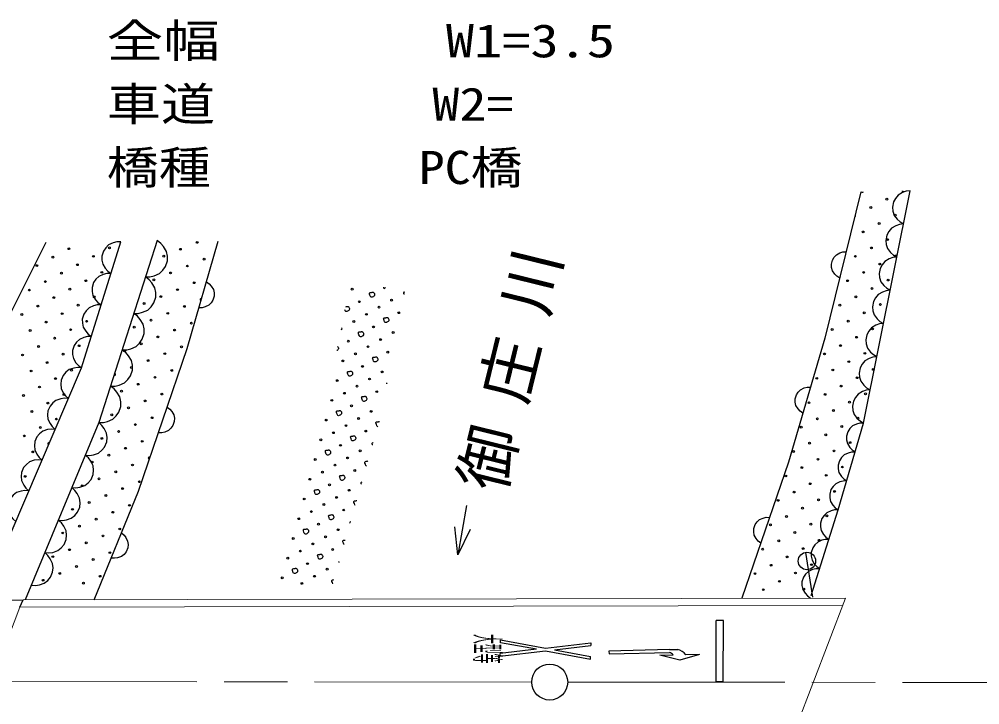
# Model space of a CAD drawing. Units: millimetres, scale not verified. Extents: x 40000 to 680000, y 20000 to 380000.
# Drawn here: x 133582 to 186686, y 278049 to 315918 of the extents above; entities that cross this region are included whole.
import ezdxf
from ezdxf.enums import TextEntityAlignment as Align

# ---------------------------------------------------------------- set-up
doc = ezdxf.new("R2010")
doc.units = ezdxf.units.MM
doc.header["$LTSCALE"] = 1000
doc.linetypes.add('CHAIN', pattern=[18.5, 12, -1.5, 3.5, -1.5])
for name, color, linetype, lineweight in [('M-BGD', 7, 'Continuous', 25), ('M-BMK', 2, 'CHAIN', 13), ('M-STR', 1, 'Continuous', 13)]:
    doc.layers.add(name, color=color, linetype=linetype, lineweight=lineweight)
doc.layers.add('M-STR-HTXT', color=7, linetype='Continuous')
doc.styles.add('ＭＳ ゴシック', font='')
doc.styles.get('ＭＳ ゴシック').set_extended_font_data('MS Gothic')

# ---------------------------------------------------------------- blocks, each defined once
blk = doc.blocks.new('BUHIN1')
at = {"color": 7, "linetype": 'Continuous', "lineweight": 25}
blk.add_circle((0, 0), 995, dxfattribs=at)
blk = doc.blocks.new('BUHIN47')
at = {"color": 7, "linetype": 'Continuous', "lineweight": 25}
blk.add_lwpolyline([(-866, 284), (-866, 63), (-817, -140), (-711, -385), (-554, -552), (-372, -683), (-104, -771), (121, -773), (345, -731), (576, -596), (731, -460), (866, -284)], dxfattribs=at)
blk = doc.blocks.new('BUHIN48')
at = {"color": 7, "linetype": 'Continuous', "lineweight": 25}
blk.add_lwpolyline([(-843, 378), (-867, 155), (-839, -54), (-758, -314), (-618, -498), (-448, -650), (-187, -767), (40, -792), (271, -774), (518, -662), (689, -541), (843, -378)], dxfattribs=at)
blk = doc.blocks.new('BUHIN49')
at = {"color": 7, "linetype": 'Continuous', "lineweight": 25}
blk.add_lwpolyline([(892, -387), (915, -153), (883, 67), (794, 339), (644, 532), (464, 690), (187, 810), (-52, 834), (-294, 812), (-554, 691), (-732, 562), (-892, 387)], dxfattribs=at)
blk = doc.blocks.new('BUHIN50')
at = {"color": 7, "linetype": 'Continuous', "lineweight": 25}
blk.add_lwpolyline([(1000, -338), (1003, -83), (949, 153), (828, 439), (649, 633), (439, 788), (129, 892), (-131, 897), (-392, 851), (-661, 697), (-842, 541), (-1000, 338)], dxfattribs=at)
blk = doc.blocks.new('BUHIN75')
at = {"color": 7, "linetype": 'Continuous', "lineweight": 25}
blk.add_lwpolyline([(-913, 199), (-890, -26), (-820, -228), (-685, -468), (-508, -621), (-309, -736), (-25, -798), (204, -776), (429, -710), (651, -548), (794, -393), (913, -199)], dxfattribs=at)
blk = doc.blocks.new('BUHIN76')
at = {"color": 7, "linetype": 'Continuous', "lineweight": 25}
blk.add_lwpolyline([(-796, 246), (-793, 44), (-746, -141), (-644, -364), (-498, -514), (-330, -631), (-83, -707), (123, -705), (327, -664), (537, -536), (676, -409), (796, -246)], dxfattribs=at)
blk = doc.blocks.new('BUHIN77')
at = {"color": 7, "linetype": 'Continuous', "lineweight": 25}
blk.add_lwpolyline([(-808, 270), (-810, 64), (-765, -126), (-667, -357), (-522, -513), (-352, -637), (-102, -721), (109, -723), (319, -686), (536, -561), (681, -434), (808, -270)], dxfattribs=at)

msp = doc.modelspace()

# ---------------------------------------------------------------- linework, layer by layer
at = {"layer": 'M-BGD'}
for p, q in [((180259, 293613), (182839, 306441)), ((180115, 306389), (178128, 298305)), ((135062, 303579), (129443, 292415)), ((137035, 296658), (139193, 303617)), ((141201, 303692), (137978, 293639)), ((142861, 297724), (144584, 303660)), ((178128, 298305), (176107, 291454)), ((140180, 289842), (142861, 297724)), ((131512, 283783), (137035, 296658)), ((137978, 293639), (133909, 283844)), ((178862, 288812), (180259, 293613)), ((176107, 291454), (173537, 283930)), ((137734, 283852), (140180, 289842)), ((158304, 289050), (157835, 286331)), ((177366, 284085), (178862, 288812)), ((177054, 286465), (177440, 284002)), ((117038, 283400), (133799, 283844)), ((133622, 283443), (133799, 283844)), ((172106, 279327), (172114, 282703)), ((172514, 282702), (172114, 282703)), ((172506, 279326), (172514, 282702)), ((160185, 281479), (160190, 281630)), ((162171, 281117), (160185, 281479)), ((160190, 281630), (162677, 281176)), ((162677, 281176), (165187, 281472)), ((165187, 281472), (165183, 281321)), ((160161, 280730), (162672, 281026)), ((162171, 281117), (160166, 280881)), ((162672, 281026), (165159, 280572)), ((163178, 281085), (165183, 281321)), ((163178, 281085), (165164, 280723)), ((169534, 281095), (166185, 281016)), ((166185, 281016), (166188, 280866)), ((166185, 281016), (166188, 280866)), ((166188, 280866), (169538, 280945)), ((169534, 281095), (169984, 281106)), ((160161, 280730), (160166, 280881)), ((165159, 280572), (165164, 280723)), ((168991, 280782), (169741, 280800)), ((170098, 280509), (168991, 280782)), ((171191, 280835), (170098, 280509)), ((171191, 280835), (170441, 280817)), ((172106, 279327), (172506, 279326))]:
    msp.add_line(p, q, dxfattribs=at)
for points in [[(178943, 301619), (178790, 301718), (178669, 301841), (178543, 302018), (178495, 302200), (178486, 302384), (178542, 302610), (178635, 302768), (178761, 302907), (178956, 303010), (179120, 303062), (179301, 303076)], [(143932, 301412), (144080, 301307), (144196, 301179), (144315, 300997), (144355, 300813), (144356, 300629), (144291, 300406), (144192, 300251), (144059, 300118), (143860, 300023), (143695, 299978), (143513, 299972)], [(151634, 300038), (151669, 300041), (151696, 300047), (151721, 300056), (151748, 300056), (151765, 300053), (151782, 300041), (151794, 300024)], [(151794, 300024), (151807, 300006), (151826, 299977), (151837, 299931), (151836, 299897), (151828, 299870), (151799, 299832), (151766, 299807), (151733, 299790), (151699, 299773), (151667, 299772), (151633, 299781), (151601, 299816), (151588, 299857)], [(151187, 297842), (151198, 297827), (151217, 297798), (151228, 297752), (151227, 297718), (151219, 297690), (151190, 297653), (151157, 297628), (151143, 297620)], [(153910, 295777), (153905, 295791), (153909, 295814), (153919, 295837)], [(176906, 294160), (176757, 294266), (176642, 294394), (176524, 294577), (176485, 294761), (176484, 294945), (176550, 295168), (176650, 295322), (176783, 295455), (176983, 295549), (177149, 295593), (177330, 295599)], [(141762, 294493), (141906, 294381), (142015, 294248), (142126, 294060), (142158, 293875), (142151, 293691), (142076, 293471), (141969, 293321), (141831, 293194), (141628, 293109), (141460, 293071), (141279, 293073)], [(153411, 293411), (153381, 293419), (153348, 293454), (153328, 293522), (153307, 293579), (153296, 293611), (153300, 293634), (153310, 293657), (153331, 293675), (153381, 293676), (153416, 293680), (153443, 293685), (153468, 293695), (153492, 293694)], [(152786, 291236), (152772, 291240), (152740, 291275), (152719, 291343), (152698, 291399), (152688, 291432), (152692, 291455), (152701, 291478), (152723, 291496), (152772, 291497), (152807, 291500), (152835, 291506), (152860, 291515)], [(152162, 289062), (152131, 289096), (152110, 289164), (152089, 289220), (152079, 289253), (152083, 289276), (152093, 289299), (152114, 289317), (152163, 289318), (152199, 289321), (152226, 289327), (152239, 289332)], [(174580, 286982), (174436, 287095), (174327, 287227), (174217, 287415), (174185, 287601), (174192, 287784), (174267, 288004), (174374, 288154), (174512, 288281), (174716, 288366), (174883, 288404), (175065, 288402)], [(158515, 287736), (157835, 286331), (157669, 287882)], [(139241, 287541), (139378, 287421), (139479, 287282), (139578, 287088), (139599, 286901), (139581, 286718), (139493, 286503), (139378, 286359), (139232, 286241), (139024, 286168), (138855, 286140), (138674, 286153)], [(151540, 286897), (151522, 286916), (151502, 286984), (151481, 287041), (151470, 287073), (151474, 287096), (151484, 287119), (151505, 287137), (151555, 287138), (151590, 287142), (151611, 287146)], [(150913, 284737), (150893, 284805), (150872, 284861), (150862, 284894), (150866, 284917), (150875, 284940), (150897, 284958), (150946, 284959), (150981, 284962)]]:
    msp.add_lwpolyline(points, dxfattribs=at)
for points in [[(153188, 300809), (153201, 300792), (153220, 300762), (153231, 300717), (153230, 300683), (153222, 300655), (153193, 300617), (153160, 300592), (153127, 300576), (153093, 300558), (153061, 300557), (153027, 300566), (152995, 300601), (152974, 300669), (152954, 300725), (152943, 300758), (152947, 300781), (152957, 300804), (152978, 300822), (153028, 300823), (153063, 300827), (153090, 300832), (153115, 300841), (153142, 300841), (153159, 300839), (153176, 300826)], [(153973, 299415), (153986, 299398), (154005, 299368), (154016, 299323), (154015, 299289), (154007, 299261), (153978, 299223), (153945, 299198), (153913, 299182), (153878, 299164), (153846, 299163), (153813, 299172), (153780, 299207), (153760, 299275), (153739, 299331), (153729, 299364), (153733, 299387), (153742, 299410), (153764, 299428), (153813, 299429), (153848, 299432), (153875, 299438), (153901, 299447), (153928, 299447), (153944, 299445), (153961, 299432)], [(152579, 298630), (152592, 298612), (152611, 298583), (152622, 298537), (152621, 298503), (152613, 298476), (152584, 298438), (152551, 298413), (152519, 298396), (152484, 298379), (152452, 298378), (152419, 298387), (152386, 298422), (152366, 298490), (152345, 298546), (152334, 298579), (152339, 298602), (152348, 298625), (152370, 298643), (152419, 298644), (152454, 298647), (152481, 298653), (152507, 298662), (152534, 298662), (152550, 298659), (152567, 298647)], [(153365, 297236), (153378, 297218), (153397, 297189), (153407, 297143), (153406, 297109), (153399, 297082), (153369, 297044), (153337, 297019), (153304, 297002), (153270, 296985), (153237, 296984), (153204, 296993), (153172, 297028), (153151, 297096), (153130, 297152), (153120, 297185), (153124, 297208), (153133, 297231), (153155, 297249), (153204, 297250), (153239, 297253), (153267, 297259), (153292, 297268), (153319, 297268), (153335, 297265), (153352, 297253)], [(151971, 296451), (151984, 296433), (152003, 296404), (152013, 296358), (152012, 296324), (152005, 296296), (151975, 296259), (151943, 296234), (151910, 296217), (151876, 296199), (151843, 296198), (151810, 296208), (151778, 296242), (151757, 296310), (151736, 296367), (151726, 296399), (151730, 296422), (151739, 296445), (151761, 296463), (151810, 296464), (151845, 296468), (151873, 296473), (151898, 296483), (151925, 296482), (151941, 296480), (151958, 296467)], [(152756, 295057), (152769, 295039), (152788, 295010), (152799, 294964), (152798, 294930), (152790, 294902), (152761, 294865), (152728, 294840), (152695, 294823), (152661, 294805), (152629, 294804), (152595, 294813), (152563, 294848), (152542, 294916), (152521, 294973), (152511, 295005), (152515, 295028), (152525, 295051), (152546, 295069), (152595, 295070), (152631, 295074), (152658, 295079), (152683, 295089), (152710, 295088), (152727, 295086), (152744, 295073)], [(151362, 294271), (151375, 294254), (151394, 294224), (151405, 294179), (151404, 294145), (151396, 294117), (151367, 294079), (151334, 294054), (151301, 294038), (151267, 294020), (151235, 294019), (151201, 294028), (151169, 294063), (151148, 294131), (151127, 294187), (151117, 294220), (151121, 294243), (151131, 294266), (151152, 294284), (151201, 294285), (151237, 294289), (151264, 294294), (151289, 294303), (151316, 294303), (151333, 294301), (151350, 294288)], [(152147, 292877), (152160, 292860), (152179, 292830), (152190, 292785), (152189, 292751), (152181, 292723), (152152, 292685), (152119, 292660), (152087, 292644), (152052, 292626), (152020, 292625), (151987, 292634), (151954, 292669), (151934, 292737), (151913, 292793), (151902, 292826), (151906, 292849), (151916, 292872), (151937, 292890), (151987, 292891), (152022, 292895), (152049, 292900), (152074, 292909), (152102, 292909), (152118, 292907), (152135, 292894)], [(150753, 292092), (150766, 292074), (150785, 292045), (150796, 291999), (150795, 291965), (150787, 291938), (150758, 291900), (150725, 291875), (150693, 291858), (150658, 291841), (150626, 291840), (150593, 291849), (150560, 291884), (150540, 291952), (150519, 292008), (150508, 292041), (150512, 292064), (150522, 292087), (150543, 292105), (150593, 292106), (150628, 292109), (150655, 292115), (150680, 292124), (150708, 292124), (150724, 292121), (150741, 292109)], [(151539, 290698), (151552, 290680), (151571, 290651), (151581, 290605), (151580, 290571), (151573, 290544), (151543, 290506), (151511, 290481), (151478, 290464), (151443, 290447), (151411, 290446), (151378, 290455), (151346, 290490), (151325, 290558), (151304, 290614), (151294, 290647), (151298, 290670), (151307, 290693), (151329, 290711), (151378, 290712), (151413, 290715), (151441, 290721), (151466, 290730), (151493, 290730), (151509, 290727), (151526, 290715)], [(150145, 289913), (150158, 289895), (150177, 289866), (150187, 289820), (150186, 289786), (150179, 289758), (150149, 289721), (150117, 289696), (150084, 289679), (150049, 289661), (150017, 289660), (149984, 289670), (149952, 289704), (149931, 289772), (149910, 289829), (149900, 289861), (149904, 289884), (149913, 289907), (149935, 289925), (149984, 289926), (150019, 289930), (150047, 289935), (150072, 289945), (150099, 289944), (150115, 289942), (150132, 289930)], [(150930, 288519), (150943, 288501), (150962, 288472), (150972, 288426), (150972, 288392), (150964, 288364), (150935, 288327), (150902, 288302), (150869, 288285), (150835, 288267), (150802, 288266), (150769, 288276), (150737, 288310), (150716, 288378), (150695, 288435), (150685, 288467), (150689, 288490), (150699, 288513), (150720, 288531), (150769, 288532), (150805, 288536), (150832, 288541), (150857, 288551), (150884, 288550), (150901, 288548), (150917, 288535)], [(149536, 287733), (149549, 287716), (149568, 287686), (149578, 287641), (149577, 287607), (149570, 287579), (149541, 287541), (149508, 287516), (149475, 287500), (149441, 287482), (149408, 287481), (149375, 287490), (149343, 287525), (149322, 287593), (149301, 287649), (149291, 287682), (149295, 287705), (149305, 287728), (149326, 287746), (149375, 287747), (149411, 287751), (149438, 287756), (149463, 287765), (149490, 287765), (149507, 287763), (149523, 287750)], [(150321, 286339), (150334, 286322), (150353, 286292), (150364, 286247), (150363, 286213), (150355, 286185), (150326, 286147), (150293, 286122), (150261, 286106), (150226, 286088), (150194, 286087), (150161, 286096), (150128, 286131), (150107, 286199), (150087, 286255), (150076, 286288), (150080, 286311), (150090, 286334), (150111, 286352), (150161, 286353), (150196, 286357), (150223, 286362), (150248, 286371), (150275, 286371), (150292, 286369), (150309, 286356)], [(148927, 285554), (148940, 285536), (148959, 285507), (148970, 285461), (148969, 285427), (148961, 285400), (148932, 285362), (148899, 285337), (148866, 285320), (148832, 285303), (148800, 285302), (148767, 285311), (148734, 285346), (148713, 285414), (148693, 285470), (148682, 285503), (148686, 285526), (148696, 285549), (148717, 285567), (148767, 285568), (148802, 285571), (148829, 285577), (148854, 285586), (148881, 285586), (148898, 285583), (148915, 285571)]]:
    msp.add_lwpolyline(points, close=True, dxfattribs=at)
for centre, radius in [((181547, 305979), 49.8), ((180660, 305519), 49.8), ((182008, 305092), 49.8), ((181120, 304631), 49.8), ((180233, 304170), 49.8), ((181581, 303744), 49.8), ((136332, 303240), 49.8), ((138567, 303287), 49.8), ((142495, 303210), 49.8), ((143420, 303591), 49.8), ((180694, 303283), 49.8), ((135447, 302774), 49.8), ((137683, 302821), 49.8), ((141571, 302828), 49.8), ((143801, 302667), 49.8), ((179806, 302822), 49.8), ((182042, 302856), 49.8), ((134562, 302308), 49.8), ((136798, 302355), 49.8), ((142877, 302285), 49.8), ((181154, 302395), 49.8), ((135913, 301890), 49.8), ((138148, 301936), 49.8), ((141953, 301904), 49.8), ((180267, 301935), 49.8), ((135028, 301424), 49.8), ((137264, 301471), 49.8), ((141029, 301522), 49.8), ((143259, 301361), 49.8), ((179379, 301474), 49.8), ((180728, 301047), 49.8), ((181615, 301508), 49.8), ((134143, 300958), 49.8), ((135494, 300539), 49.8), ((136379, 301005), 49.8), ((137730, 300586), 49.8), ((141410, 300598), 49.8), ((142335, 300979), 49.8), ((151992, 301010), 49.8), ((179840, 300586), 49.8), ((134609, 300073), 49.8), ((136845, 300120), 49.8), ((140486, 300216), 49.8), ((142716, 300055), 49.8), ((152384, 300313), 49.8), ((153474, 300009), 49.8), ((154171, 300402), 49.8), ((178952, 300126), 49.8), ((181188, 300160), 49.8), ((133724, 299607), 49.8), ((135960, 299654), 49.8), ((141792, 299673), 49.8), ((152777, 299616), 49.8), ((154564, 299705), 49.8), ((180301, 299699), 49.8), ((135075, 299188), 49.8), ((137311, 299235), 49.8), ((140868, 299292), 49.8), ((143098, 299131), 49.8), ((152080, 299224), 49.8), ((179413, 299238), 49.8), ((134190, 298722), 49.8), ((136426, 298769), 49.8), ((139943, 298910), 49.8), ((142174, 298749), 49.8), ((153170, 298919), 49.8), ((154259, 298615), 49.8), ((178526, 298777), 49.8), ((180761, 298811), 49.8), ((135541, 298303), 49.8), ((136892, 297884), 49.8), ((140325, 297986), 49.8), ((141249, 298367), 49.8), ((151776, 298134), 49.8), ((153562, 298222), 49.8), ((178986, 297890), 49.8), ((179874, 298351), 49.8), ((133771, 297371), 49.8), ((134656, 297837), 49.8), ((136007, 297418), 49.8), ((139401, 297604), 49.8), ((141631, 297443), 49.8), ((142555, 297825), 49.8), ((152168, 297437), 49.8), ((152865, 297830), 49.8), ((153955, 297525), 49.8), ((178099, 297429), 49.8), ((180335, 297463), 49.8), ((135122, 296952), 49.8), ((140707, 297061), 49.8), ((151471, 297044), 49.8), ((179447, 297002), 49.8), ((134237, 296487), 49.8), ((136473, 296534), 49.8), ((139783, 296680), 49.8), ((142013, 296519), 49.8), ((152561, 296740), 49.8), ((153651, 296436), 49.8), ((178559, 296542), 49.8), ((180795, 296575), 49.8), ((135588, 296068), 49.8), ((140164, 295755), 49.8), ((141089, 296137), 49.8), ((151167, 295955), 49.8), ((152954, 296043), 49.8), ((177672, 296081), 49.8), ((179908, 296115), 49.8), ((134703, 295602), 49.8), ((139240, 295374), 49.8), ((141470, 295213), 49.8), ((151560, 295258), 49.8), ((152257, 295650), 49.8), ((153346, 295346), 49.8), ((179020, 295654), 49.8), ((180368, 295227), 49.8), ((133818, 295136), 49.8), ((135169, 294717), 49.8), ((136054, 295183), 49.8), ((140546, 294831), 49.8), ((150863, 294865), 49.8), ((177245, 294733), 49.8), ((178133, 295193), 49.8), ((179481, 294766), 49.8), ((134284, 294251), 49.8), ((139622, 294449), 49.8), ((151952, 294561), 49.8), ((153042, 294256), 49.8), ((178593, 294306), 49.8), ((135635, 293832), 49.8), ((138697, 294068), 49.8), ((140928, 293907), 49.8), ((150558, 293775), 49.8), ((152345, 293864), 49.8), ((177706, 293845), 49.8), ((179942, 293879), 49.8), ((134750, 293366), 49.8), ((139079, 293143), 49.8), ((140003, 293525), 49.8), ((151648, 293471), 49.8), ((152738, 293167), 49.8), ((176818, 293384), 49.8), ((179054, 293418), 49.8), ((133865, 292900), 49.8), ((138155, 292762), 49.8), ((140385, 292601), 49.8), ((150254, 292686), 49.8), ((150951, 293078), 49.8), ((178167, 292957), 49.8), ((139461, 292219), 49.8), ((151344, 292381), 49.8), ((152433, 292077), 49.8), ((176391, 292036), 49.8), ((177279, 292497), 49.8), ((178627, 292070), 49.8), ((179515, 292531), 49.8), ((134331, 292015), 49.8), ((138537, 291837), 49.8), ((149950, 291596), 49.8), ((151736, 291684), 49.8), ((177740, 291609), 49.8), ((137612, 291456), 49.8), ((139843, 291295), 49.8), ((151039, 291292), 49.8), ((152129, 290987), 49.8), ((176852, 291149), 49.8), ((179088, 291182), 49.8), ((133912, 290665), 49.8), ((137994, 290531), 49.8), ((138918, 290913), 49.8), ((149645, 290506), 49.8), ((150342, 290899), 49.8), ((175965, 290688), 49.8), ((178200, 290722), 49.8), ((137070, 290150), 49.8), ((139300, 289989), 49.8), ((140224, 290371), 49.8), ((150735, 290202), 49.8), ((151824, 289898), 49.8), ((177313, 290261), 49.8), ((138376, 289607), 49.8), ((149341, 289417), 49.8), ((151127, 289505), 49.8), ((176425, 289800), 49.8), ((177774, 289373), 49.8), ((178661, 289834), 49.8), ((136527, 288844), 49.8), ((137451, 289225), 49.8), ((139682, 289065), 49.8), ((150430, 289112), 49.8), ((175538, 289340), 49.8), ((176886, 288913), 49.8), ((137833, 288301), 49.8), ((138757, 288683), 49.8), ((149036, 288327), 49.8), ((149733, 288720), 49.8), ((151520, 288808), 49.8), ((175998, 288452), 49.8), ((178234, 288486), 49.8), ((136909, 287919), 49.8), ((150126, 288023), 49.8), ((175111, 287991), 49.8), ((177347, 288025), 49.8), ((135985, 287538), 49.8), ((138215, 287377), 49.8), ((139139, 287759), 49.8), ((150519, 287326), 49.8), ((151216, 287718), 49.8), ((176459, 287564), 49.8), ((137291, 286995), 49.8), ((148732, 287237), 49.8), ((149822, 286933), 49.8), ((175572, 287104), 49.8), ((177807, 287138), 49.8), ((135442, 286232), 49.8), ((136366, 286613), 49.8), ((138597, 286453), 49.8), ((149125, 286540), 49.8), ((150911, 286629), 49.8), ((174684, 286643), 49.8), ((176032, 286216), 49.8), ((177129, 285990), 481), ((176920, 286677), 49.8), ((136748, 285689), 49.8), ((137672, 286071), 49.8), ((148428, 286148), 49.8), ((149517, 285843), 49.8), ((175145, 285755), 49.8), ((177381, 285789), 49.8), ((135824, 285307), 49.8), ((138054, 285147), 49.8), ((149910, 285146), 49.8), ((150607, 285539), 49.8), ((174257, 285295), 49.8), ((176493, 285329), 49.8), ((134900, 284926), 49.8), ((137130, 284765), 49.8), ((148123, 285058), 49.8), ((149213, 284754), 49.8), ((175606, 284868), 49.8), ((174718, 284407), 49.8), ((176954, 284441), 49.8)]:
    msp.add_circle(centre, radius, dxfattribs=at)
for centre, radius, start, end in [((182435, 306440), 49.8, 188.5629, 353.6159), ((180199, 306406), 49.8, 198.7629, 343.4159), ((179772, 305058), 49.8, 274.2912, 58.0933), ((153778, 301099), 49.8, 163.5001, 0.9154), ((154868, 300794), 49.8, 46.4397, 291.3334), ((143641, 300437), 49.8, 65.2153, 262.4057), ((151383, 298831), 49.8, 259.8577, 77.6126), ((138858, 296298), 49.8, 220.2107, 104.2356), ((135216, 292481), 49.8, 36.5796, 276.984), ((153130, 292470), 49.8, 62.7128, 265.2407), ((140767, 291677), 49.8, 26.3056, 296.1294), ((152521, 290290), 49.8, 81.8054, 246.1481), ((151913, 288111), 49.8, 101.8652, 226.0882), ((151304, 285932), 49.8, 127.0394, 200.9141), ((169358, 280479), 500, 40.0114, 68.9664), ((169697, 280148), 1000, 41.9797, 73.3578)]:
    msp.add_arc(centre, radius, start, end, dxfattribs=at)
at = {"layer": 'M-BMK'}
for p, q in [((161909, 279305), (63661, 279404)), ((163909, 279303), (262140, 279205))]:
    msp.add_line(p, q, dxfattribs=at)
at = {"layer": 'M-STR'}
for p, q in [((133799, 283844), (179270, 283943)), ((175839, 275009), (179270, 283943)), ((133622, 283443), (130226, 274546)), ((179116, 283542), (133622, 283443))]:
    msp.add_line(p, q, dxfattribs=at)

# ---------------------------------------------------------------- block references
at = {"layer": 'M-BGD', "rotation": 270.90706}
for name, p in [('BUHIN75', (182655, 305525)), ('BUHIN75', (182287, 303692)), ('BUHIN47', (138923, 302747)), ('BUHIN50', (140879, 302687)), ('BUHIN75', (181918, 301860)), ('BUHIN47', (138384, 301007)), ('BUHIN50', (140234, 300676)), ('BUHIN75', (181549, 300027)), ('BUHIN47', (137844, 299267)), ('BUHIN50', (139590, 298666)), ('BUHIN75', (181181, 298195)), ('BUHIN47', (137304, 297527)), ('BUHIN50', (138945, 296655)), ('BUHIN75', (180812, 296362)), ('BUHIN48', (136670, 295808)), ('BUHIN50', (138300, 294645)), ('BUHIN75', (180444, 294530)), ('BUHIN48', (135942, 294110)), ('BUHIN48', (135213, 292412)), ('BUHIN49', (137605, 292741)), ('BUHIN76', (180026, 292813)), ('BUHIN48', (134485, 290714)), ('BUHIN49', (136859, 290944)), ('BUHIN76', (179561, 291212)), ('BUHIN49', (136112, 289148)), ('BUHIN76', (179095, 289612)), ('BUHIN48', (133756, 289015)), ('BUHIN77', (178605, 287999)), ('BUHIN49', (135366, 287351)), ('BUHIN77', (178091, 286375)), ('BUHIN49', (134619, 285554)), ('BUHIN77', (177576, 284751)), ('BUHIN1', (162909, 279304))]:
    msp.add_blockref(name, p, dxfattribs=at)

# ---------------------------------------------------------------- texts
at = {"layer": 'M-BGD', "style": 'ＭＳ ゴシック', "width": 0.3}
msp.add_text('大型等', height=1320, rotation=270, dxfattribs=at).set_placement((158409, 281956), align=Align.BOTTOM_LEFT)
at = {"layer": 'M-BGD', "insert": (160648, 289612), "char_height": 2566, "attachment_point": 7, "rotation": 76.2, "style": 'ＭＳ ゴシック'}
msp.add_mtext('\\T1.43;御庄川', dxfattribs=at)
at = {"layer": 'M-STR-HTXT', "style": 'ＭＳ ゴシック'}
for s, width, p in [('全幅\u3000\u3000\u3000\u3000W1=3.5', 1.25, (138419, 313263)), ('車道\u3000\u3000\u3000\u3000W2=', 1.2, (138419, 309763)), ('橋種\u3000\u3000\u3000\u3000PC橋', 1.15, (138419, 306263))]:
    msp.add_text(s, height=1833, dxfattribs=dict(at, width=width)).set_placement(p, align=Align.BOTTOM_LEFT)

doc.saveas('drawing.dxf')
